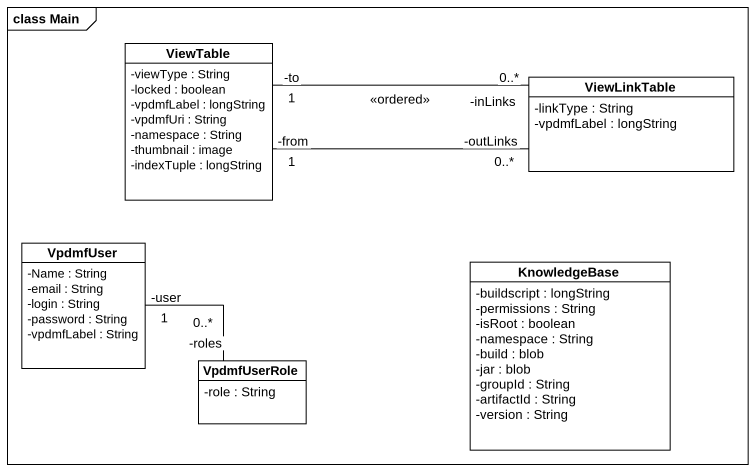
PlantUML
@startuml
mainframe class Main
hide circle
hide empty members
skinparam classAttributeIconSize 0
class ViewTable {
  -viewType : String
  -locked : boolean
  -vpdmfLabel : longString
  -vpdmfUri : String
  -namespace : String
  -thumbnail : image
  -indexTuple : longString
}
class ViewLinkTable {
  -linkType : String
  -vpdmfLabel : longString
}
class VpdmfUser {
  -Name : String
  -email : String
  -login : String
  -password : String
  -vpdmfLabel : String
}
class KnowledgeBase {
  -buildscript : longString
  -permissions : String
  -isRoot : boolean
  -namespace : String
  -build : blob
  -jar : blob
  -groupId : String
  -artifactId : String
  -version : String
}
class VpdmfUserRole {
  -role : String
}
ViewTable "-to\n1" -right- "-inLinks\n0..*" ViewLinkTable : <<ordered>>
ViewLinkTable "-outLinks\n0..*" -left- "-from\n1" ViewTable
VpdmfUser "-user\n1" -right- "-roles\n0..*" VpdmfUserRole
@enduml
